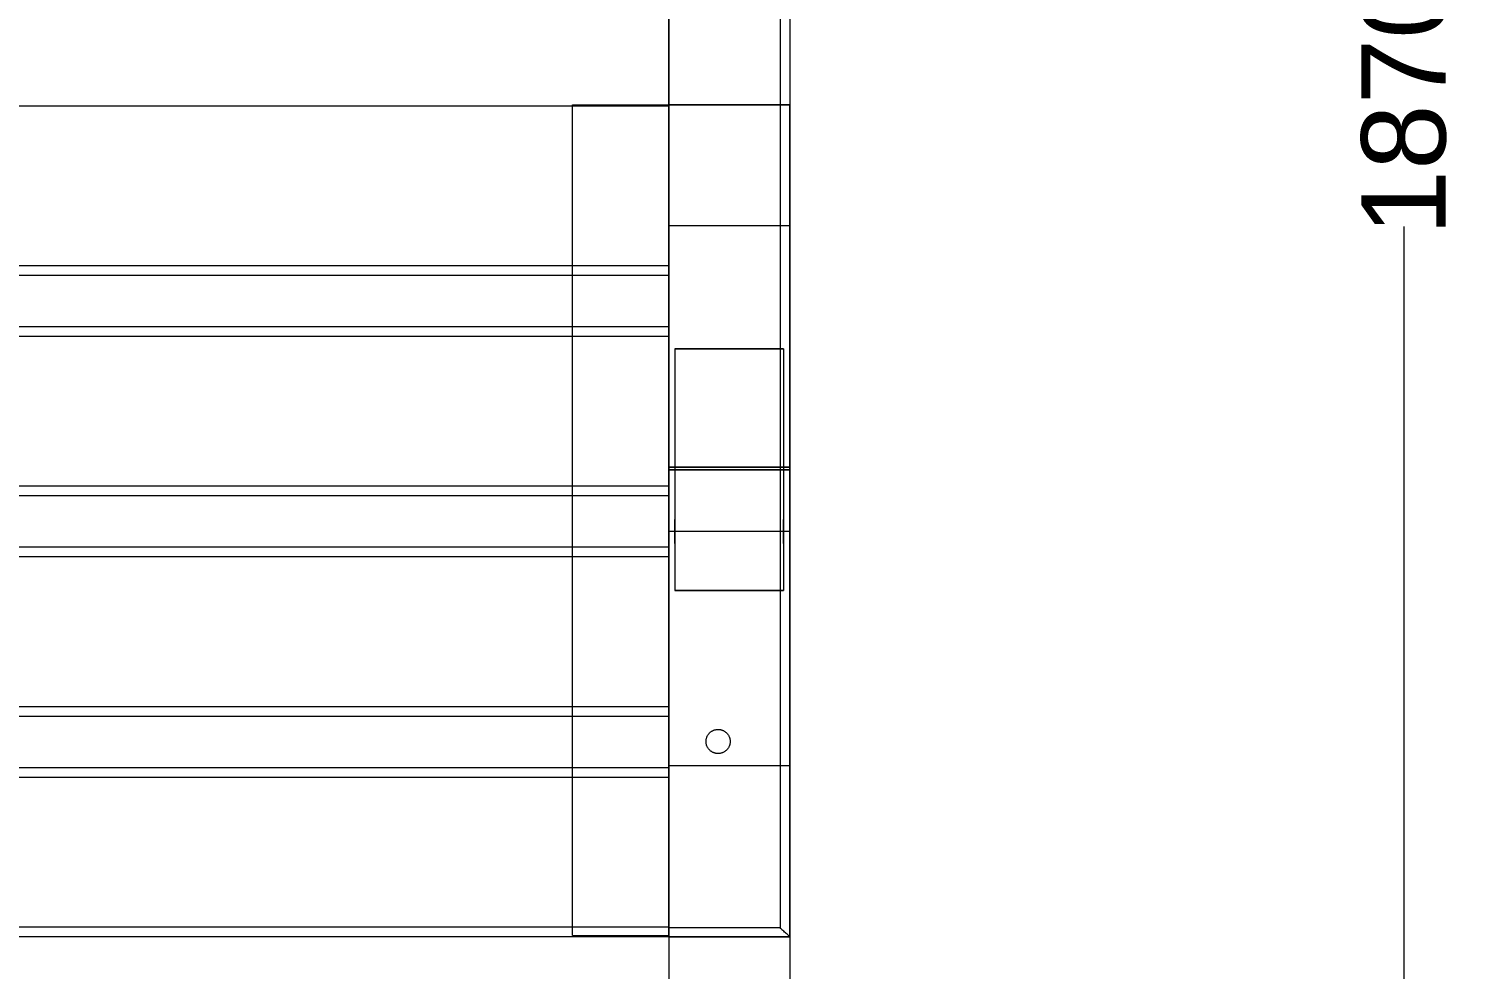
# Model space of a CAD drawing. Header units: millimetres. Extents: x 27531 to 32481, y 14140 to 19587.
# Drawn here: x 29193 to 29786, y 17562 to 17953 of the extents above; entities that cross this region are included whole.
import ezdxf

# ---------------------------------------------------------------- set-up
doc = ezdxf.new("R2010")
doc.units = ezdxf.units.MM
doc.header["$LTSCALE"] = 3
doc.layers.add('Warstwa 1', color=7, linetype='Continuous')
doc.styles.get("Standard").update_dxf_attribs({"font": 'arial.ttf'})
doc.dimstyles.new('MATEUSZ', dxfattribs={"dimtxt": 35, "dimasz": 16, "dimexe": 0.18, "dimexo": 0.0625, "dimgap": 0.09, "dimtad": 0, "dimdec": 0, "dimdsep": 46, "dimtxsty": 'Standard', "dimblk": 'DOT', "dimcen": 0.09, "dimse1": 1, "dimse2": 1, "dimadec": 0, "dimazin": 0, "dimtfac": 1, "dimtdec": 0, "dimtofl": 0, "dimtmove": 0, "dimatfit": 3, "dimfxl": 1, "dimtolj": 1, "dimtzin": 0, "dimlwd": 9, "dimlwe": 9, "dimarcsym": 0})

# ---------------------------------------------------------------- blocks, each defined once
blk = doc.blocks.new('eweq')
at = {"layer": 'Warstwa 1', "color": 7, "lineweight": 18}
for points in [[(35510.438, 16929.219), (35510.438, 16835.556)], [(35509.93, 16928.75), (35509.93, 16836.024)], [(35504.088, 16885.562), (35504.088, 16879.212)], [(35504.088, 16879.212), (35504.088, 16885.562)], [(35499.008, 16835.63), (35499.008, 16879.287)], [(35499.008, 16835.63), (35499.008, 16879.287)], [(35499.008, 16879.287), (35499.008, 16879.287)], [(35499.008, 16879.287), (35504.088, 16879.287)], [(35499.008, 16879.287), (35504.088, 16879.287)], [(35504.088, 16879.287), (35504.088, 16879.287)], [(35504.088, 16872.937), (35504.088, 16879.287)], [(35504.088, 16879.287), (35504.088, 16879.287)], [(35504.088, 16835.63), (35504.088, 16879.287)], [(35504.088, 16835.63), (35504.088, 16879.287)], [(35504.088, 16879.287), (35504.088, 16879.287)], [(35510.438, 16879.287), (35510.438, 16879.287)], [(35510.438, 16879.287), (35510.438, 16879.287)], [(35504.088, 16879.212), (35504.088, 16879.212)], [(35504.088, 16870.322), (35504.088, 16879.212)], [(35504.088, 16879.212), (35504.088, 16879.212)], [(35504.088, 16879.212), (35504.088, 16870.83)], [(35504.088, 16872.937), (35504.088, 16872.937)], [(35510.438, 16872.937), (35510.438, 16872.937)], [(35504.088, 16870.83), (35313.588, 16870.83)], [(35504.088, 16870.322), (35313.588, 16870.322)], [(35504.088, 16870.322), (35504.088, 16870.322)], [(35504.088, 16867.624), (35313.588, 16867.624)], [(35504.088, 16858.734), (35504.088, 16867.624)], [(35504.088, 16867.624), (35504.088, 16867.624)], [(35504.088, 16867.116), (35313.588, 16867.116)], [(35504.088, 16867.116), (35504.088, 16859.242)], [(35504.405, 16866.46), (35504.405, 16866.46)], [(35510.12, 16866.46), (35504.405, 16866.46)], [(35504.405, 16866.46), (35510.12, 16866.46)], [(35510.12, 16866.46), (35510.12, 16866.46)], [(35504.088, 16860.237), (35504.088, 16860.237)], [(35504.088, 16860.11), (35504.088, 16860.11)], [(35510.438, 16860.237), (35510.438, 16860.237)], [(35510.438, 16860.11), (35510.438, 16860.11)], [(35504.088, 16859.242), (35313.588, 16859.242)], [(35504.088, 16858.734), (35313.588, 16858.734)], [(35504.088, 16858.734), (35504.088, 16858.734)], [(35510.438, 16856.86), (35504.088, 16856.86)], [(35510.12, 16856.86), (35504.405, 16856.86)], [(35504.088, 16856.035), (35313.588, 16856.035)], [(35504.088, 16847.145), (35504.088, 16856.035)], [(35504.088, 16856.035), (35504.088, 16856.035)], [(35504.088, 16855.527), (35313.588, 16855.527)], [(35504.088, 16855.527), (35504.088, 16847.653)], [(35504.405, 16853.76), (35504.405, 16853.76)], [(35510.12, 16853.76), (35504.405, 16853.76)], [(35504.405, 16853.76), (35510.12, 16853.76)], [(35510.12, 16853.76), (35510.12, 16853.76)], [(35504.088, 16847.653), (35313.588, 16847.653)], [(35504.088, 16847.145), (35313.588, 16847.145)], [(35504.088, 16847.145), (35504.088, 16847.145)], [(35504.088, 16844.446), (35313.588, 16844.446)], [(35504.088, 16843.938), (35313.588, 16843.938)], [(35504.088, 16835.556), (35504.088, 16844.446)], [(35504.088, 16844.446), (35504.088, 16844.446)], [(35504.088, 16843.938), (35504.088, 16836.064)], [(35504.088, 16836.064), (35313.588, 16836.064)], [(35499.008, 16835.63), (35499.008, 16835.63)], [(35499.008, 16835.63), (35504.088, 16835.63)], [(35499.008, 16835.63), (35504.088, 16835.63)], [(35509.93, 16836.024), (35504.088, 16836.024)], [(35504.088, 16835.63), (35504.088, 16835.63)], [(35504.088, 16835.556), (35313.588, 16835.556)], [(35504.088, 16835.556), (35504.088, 16835.556)], [(35510.438, 16835.556), (35504.088, 16835.556)], [(35504.088, 16835.556), (35510.438, 16835.556)], [(35504.088, 16835.556), (35504.088, 16835.556)], [(35510.438, 16835.556), (35510.438, 16835.556)]]:
    blk.add_lwpolyline(points, dxfattribs=at)
for points in [[(35504.088, 16929.219), (35504.088, 16897.998), (35504.088, 16866.777), (35504.088, 16835.556)], [(35510.438, 16929.219), (35510.438, 16897.998), (35510.438, 16866.777), (35510.438, 16835.556)], [(35504.088, 16928.75), (35504.088, 16897.842), (35504.088, 16866.933), (35504.088, 16836.024)], [(35504.088, 16879.287), (35506.204, 16879.287), (35508.321, 16879.287), (35510.438, 16879.287)], [(35504.088, 16879.287), (35506.204, 16879.287), (35508.321, 16879.287), (35510.438, 16879.287)], [(35504.088, 16872.937), (35504.088, 16875.053), (35504.088, 16877.17), (35504.088, 16879.287)], [(35504.088, 16879.287), (35506.204, 16879.287), (35508.321, 16879.287), (35510.438, 16879.287)], [(35504.088, 16872.937), (35504.088, 16875.053), (35504.088, 16877.17), (35504.088, 16879.287)], [(35504.088, 16844.567), (35504.088, 16856.14), (35504.088, 16867.713), (35504.088, 16879.287)], [(35504.088, 16879.287), (35504.088, 16872.937), (35504.088, 16866.587), (35504.088, 16860.237)], [(35504.088, 16879.287), (35506.204, 16879.287), (35508.321, 16879.287), (35510.438, 16879.287)], [(35504.088, 16879.287), (35504.088, 16872.937), (35504.088, 16866.587), (35504.088, 16860.237)], [(35510.438, 16879.287), (35508.321, 16879.287), (35506.204, 16879.287), (35504.088, 16879.287)], [(35510.438, 16879.287), (35510.438, 16877.17), (35510.438, 16875.053), (35510.438, 16872.937)], [(35510.438, 16872.937), (35510.438, 16875.053), (35510.438, 16877.17), (35510.438, 16879.287)], [(35510.438, 16879.287), (35510.438, 16877.17), (35510.438, 16875.053), (35510.438, 16872.937)], [(35510.438, 16844.567), (35510.438, 16856.14), (35510.438, 16867.713), (35510.438, 16879.287)], [(35510.438, 16879.287), (35510.438, 16872.937), (35510.438, 16866.587), (35510.438, 16860.237)], [(35510.438, 16879.287), (35510.438, 16872.937), (35510.438, 16866.587), (35510.438, 16860.237)], [(35504.088, 16879.212), (35440.588, 16879.212), (35377.088, 16879.212), (35313.588, 16879.212)], [(35504.088, 16879.212), (35440.588, 16879.212), (35377.088, 16879.212), (35313.588, 16879.212)], [(35504.088, 16879.212), (35440.588, 16879.212), (35377.088, 16879.212), (35313.588, 16879.212)], [(35504.088, 16879.212), (35440.588, 16879.212), (35377.088, 16879.212), (35313.588, 16879.212)], [(35510.438, 16872.937), (35508.321, 16872.937), (35506.204, 16872.937), (35504.088, 16872.937)], [(35510.438, 16872.937), (35508.321, 16872.937), (35506.204, 16872.937), (35504.088, 16872.937)], [(35510.438, 16872.937), (35508.321, 16872.937), (35506.204, 16872.937), (35504.088, 16872.937)], [(35504.088, 16835.556), (35504.088, 16848.016), (35504.088, 16860.476), (35504.088, 16872.937)], [(35510.438, 16835.556), (35510.438, 16848.016), (35510.438, 16860.476), (35510.438, 16872.937)], [(35504.088, 16870.322), (35440.588, 16870.322), (35377.088, 16870.322), (35313.588, 16870.322)], [(35504.088, 16867.624), (35440.588, 16867.624), (35377.088, 16867.624), (35313.588, 16867.624)], [(35504.405, 16866.46), (35504.405, 16862.226), (35504.405, 16857.993), (35504.405, 16853.76)], [(35504.405, 16866.46), (35504.405, 16862.226), (35504.405, 16857.993), (35504.405, 16853.76)], [(35510.12, 16866.46), (35510.12, 16862.226), (35510.12, 16857.993), (35510.12, 16853.76)], [(35510.12, 16866.46), (35510.12, 16862.226), (35510.12, 16857.993), (35510.12, 16853.76)], [(35504.088, 16860.237), (35506.204, 16860.237), (35508.321, 16860.237), (35510.438, 16860.237)], [(35510.438, 16860.237), (35508.321, 16860.237), (35506.204, 16860.237), (35504.088, 16860.237)], [(35510.438, 16860.11), (35508.321, 16860.11), (35506.204, 16860.11), (35504.088, 16860.11)], [(35504.088, 16860.11), (35504.088, 16827.979), (35504.088, 16795.848), (35504.088, 16763.717)], [(35504.088, 16860.11), (35506.204, 16860.11), (35508.321, 16860.11), (35510.438, 16860.11)], [(35504.088, 16860.11), (35504.088, 16827.979), (35504.088, 16795.848), (35504.088, 16763.717)], [(35510.438, 16860.11), (35510.438, 16827.979), (35510.438, 16795.848), (35510.438, 16763.717)], [(35510.438, 16860.11), (35510.438, 16827.979), (35510.438, 16795.848), (35510.438, 16763.717)], [(35504.088, 16858.734), (35440.588, 16858.734), (35377.088, 16858.734), (35313.588, 16858.734)], [(35504.088, 16856.035), (35440.588, 16856.035), (35377.088, 16856.035), (35313.588, 16856.035)], [(35504.088, 16847.145), (35440.588, 16847.145), (35377.088, 16847.145), (35313.588, 16847.145)], [(35504.088, 16844.446), (35440.588, 16844.446), (35377.088, 16844.446), (35313.588, 16844.446)], [(35504.088, 16835.556), (35504.088, 16838.56), (35504.088, 16841.563), (35504.088, 16844.567)], [(35504.088, 16844.567), (35506.204, 16844.567), (35508.321, 16844.567), (35510.438, 16844.567)], [(35510.438, 16844.567), (35510.438, 16841.563), (35510.438, 16838.56), (35510.438, 16835.556)], [(35504.088, 16835.556), (35440.588, 16835.556), (35377.088, 16835.556), (35313.588, 16835.556)], [(35510.438, 16835.556), (35508.321, 16835.556), (35506.204, 16835.556), (35504.088, 16835.556)]]:
    blk.add_open_spline(points, degree=3, dxfattribs=at)
for points, knots in [([(35504.088, 16870.322), (35504.088, 16870.322), (35504.088, 16870.334), (35504.088, 16870.353), (35504.088, 16870.372), (35504.088, 16870.402), (35504.088, 16870.438), (35504.088, 16870.474), (35504.088, 16870.518), (35504.088, 16870.567), (35504.088, 16870.616), (35504.088, 16870.666), (35504.088, 16870.722), (35504.088, 16870.759), (35504.088, 16870.793), (35504.088, 16870.83)], [0, 0, 0, 0, 1, 1, 1, 2, 2, 2, 3, 3, 3, 4, 4, 4, 5, 5, 5, 5]), ([(35504.088, 16867.116), (35504.088, 16867.171), (35504.088, 16867.236), (35504.088, 16867.288), (35504.088, 16867.341), (35504.088, 16867.395), (35504.088, 16867.438), (35504.088, 16867.482), (35504.088, 16867.52), (35504.088, 16867.55), (35504.088, 16867.58), (35504.088, 16867.6), (35504.088, 16867.612), (35504.088, 16867.62), (35504.088, 16867.624), (35504.088, 16867.624)], [0, 0, 0, 0, 1, 1, 1, 2, 2, 2, 3, 3, 3, 4, 4, 4, 5, 5, 5, 5]), ([(35504.088, 16858.734), (35504.088, 16858.734), (35504.088, 16858.745), (35504.088, 16858.764), (35504.088, 16858.783), (35504.088, 16858.814), (35504.088, 16858.849), (35504.088, 16858.885), (35504.088, 16858.929), (35504.088, 16858.978), (35504.088, 16859.027), (35504.088, 16859.077), (35504.088, 16859.134), (35504.088, 16859.17), (35504.088, 16859.204), (35504.088, 16859.242)], [0, 0, 0, 0, 1, 1, 1, 2, 2, 2, 3, 3, 3, 4, 4, 4, 5, 5, 5, 5]), ([(35504.088, 16856.86), (35504.088, 16856.841), (35504.088, 16856.841), (35504.088, 16856.822), (35504.088, 16856.803), (35504.088, 16856.784), (35504.088, 16856.766), (35504.088, 16856.742), (35504.088, 16856.734), (35504.088, 16856.71), (35504.088, 16856.688), (35504.088, 16856.677), (35504.088, 16856.655), (35504.088, 16856.635), (35504.088, 16856.622), (35504.088, 16856.603), (35504.088, 16856.584), (35504.088, 16856.57), (35504.088, 16856.552), (35504.088, 16856.534), (35504.088, 16856.52), (35504.088, 16856.504), (35504.088, 16856.487), (35504.088, 16856.474), (35504.088, 16856.458), (35504.088, 16856.443), (35504.088, 16856.43), (35504.088, 16856.416), (35504.088, 16856.402), (35504.088, 16856.39), (35504.088, 16856.378), (35504.088, 16856.365), (35504.088, 16856.354), (35504.088, 16856.343), (35504.088, 16856.332), (35504.088, 16856.322), (35504.088, 16856.312), (35504.088, 16856.303), (35504.088, 16856.294), (35504.088, 16856.286), (35504.088, 16856.278), (35504.088, 16856.271), (35504.088, 16856.264), (35504.088, 16856.258), (35504.088, 16856.252), (35504.088, 16856.247), (35504.088, 16856.242), (35504.088, 16856.238), (35504.088, 16856.235), (35504.088, 16856.232), (35504.088, 16856.229), (35504.088, 16856.228), (35504.088, 16856.226), (35504.088, 16856.225), (35504.088, 16856.225), (35504.088, 16856.225), (35504.088, 16856.226), (35504.088, 16856.228), (35504.088, 16856.23), (35504.088, 16856.232), (35504.088, 16856.235), (35504.088, 16856.239), (35504.088, 16856.243), (35504.088, 16856.248), (35504.088, 16856.253), (35504.088, 16856.259), (35504.088, 16856.266), (35504.088, 16856.272), (35504.088, 16856.28), (35504.088, 16856.288), (35504.088, 16856.296), (35504.088, 16856.305), (35504.088, 16856.315), (35504.088, 16856.324), (35504.088, 16856.335), (35504.088, 16856.346), (35504.088, 16856.357), (35504.088, 16856.369), (35504.088, 16856.381), (35504.088, 16856.393), (35504.088, 16856.407), (35504.088, 16856.42), (35504.088, 16856.433), (35504.088, 16856.448), (35504.088, 16856.462), (35504.088, 16856.476), (35504.088, 16856.493), (35504.088, 16856.508), (35504.088, 16856.522), (35504.088, 16856.541), (35504.088, 16856.556), (35504.088, 16856.571), (35504.088, 16856.591), (35504.088, 16856.607), (35504.088, 16856.622), (35504.088, 16856.643), (35504.088, 16856.659), (35504.088, 16856.674), (35504.088, 16856.697), (35504.088, 16856.713), (35504.088, 16856.728), (35504.088, 16856.753), (35504.088, 16856.768), (35504.088, 16856.781), (35504.088, 16856.811), (35504.088, 16856.824), (35504.088, 16856.833), (35504.088, 16856.871), (35504.088, 16856.88), (35504.088, 16856.893), (35504.088, 16856.905), (35504.088, 16856.918), (35504.088, 16856.945), (35504.088, 16856.947), (35504.088, 16856.974), (35504.088, 16856.997), (35504.088, 16857.007), (35504.088, 16857.03), (35504.088, 16857.051), (35504.088, 16857.063), (35504.088, 16857.084), (35504.088, 16857.103), (35504.088, 16857.117), (35504.088, 16857.136), (35504.088, 16857.154), (35504.088, 16857.168), (35504.088, 16857.186), (35504.088, 16857.203), (35504.088, 16857.217), (35504.088, 16857.233), (35504.088, 16857.249), (35504.088, 16857.262), (35504.088, 16857.277), (35504.088, 16857.292), (35504.088, 16857.304), (35504.088, 16857.318), (35504.088, 16857.332), (35504.088, 16857.343), (35504.088, 16857.355), (35504.088, 16857.367), (35504.088, 16857.378), (35504.088, 16857.389), (35504.088, 16857.399), (35504.088, 16857.408), (35504.088, 16857.418), (35504.088, 16857.427), (35504.088, 16857.435), (35504.088, 16857.442), (35504.088, 16857.45), (35504.088, 16857.457), (35504.088, 16857.463), (35504.088, 16857.469), (35504.088, 16857.474), (35504.088, 16857.478), (35504.088, 16857.482), (35504.088, 16857.486), (35504.088, 16857.489), (35504.088, 16857.491), (35504.088, 16857.493), (35504.088, 16857.494), (35504.088, 16857.495), (35504.088, 16857.495), (35504.088, 16857.495), (35504.088, 16857.494), (35504.088, 16857.493), (35504.088, 16857.491), (35504.088, 16857.488), (35504.088, 16857.485), (35504.088, 16857.481), (35504.088, 16857.477), (35504.088, 16857.472), (35504.088, 16857.467), (35504.088, 16857.461), (35504.088, 16857.455), (35504.088, 16857.448), (35504.088, 16857.44), (35504.088, 16857.432), (35504.088, 16857.424), (35504.088, 16857.415), (35504.088, 16857.405), (35504.088, 16857.395), (35504.088, 16857.385), (35504.088, 16857.374), (35504.088, 16857.363), (35504.088, 16857.352), (35504.088, 16857.339), (35504.088, 16857.326), (35504.088, 16857.314), (35504.088, 16857.3), (35504.088, 16857.286), (35504.088, 16857.273), (35504.088, 16857.257), (35504.088, 16857.243), (35504.088, 16857.229), (35504.088, 16857.211), (35504.088, 16857.196), (35504.088, 16857.181), (35504.088, 16857.163), (35504.088, 16857.147), (35504.088, 16857.132), (35504.088, 16857.112), (35504.088, 16857.096), (35504.088, 16857.08), (35504.088, 16857.059), (35504.088, 16857.043), (35504.088, 16857.028), (35504.088, 16857.004), (35504.088, 16856.988), (35504.088, 16856.974), (35504.088, 16856.948), (35504.088, 16856.933), (35504.088, 16856.921), (35504.088, 16856.889), (35504.088, 16856.877), (35504.088, 16856.873), (35504.088, 16856.865), (35504.088, 16856.86)], [0, 0, 0, 0, 1, 1, 1, 2, 2, 2, 3, 3, 3, 4, 4, 4, 5, 5, 5, 6, 6, 6, 7, 7, 7, 8, 8, 8, 9, 9, 9, 10, 10, 10, 11, 11, 11, 12, 12, 12, 13, 13, 13, 14, 14, 14, 15, 15, 15, 16, 16, 16, 17, 17, 17, 18, 18, 18, 19, 19, 19, 20, 20, 20, 21, 21, 21, 22, 22, 22, 23, 23, 23, 24, 24, 24, 25, 25, 25, 26, 26, 26, 27, 27, 27, 28, 28, 28, 29, 29, 29, 30, 30, 30, 31, 31, 31, 32, 32, 32, 33, 33, 33, 34, 34, 34, 35, 35, 35, 36, 36, 36, 37, 37, 37, 38, 38, 38, 39, 39, 39, 40, 40, 40, 41, 41, 41, 42, 42, 42, 43, 43, 43, 44, 44, 44, 45, 45, 45, 46, 46, 46, 47, 47, 47, 48, 48, 48, 49, 49, 49, 50, 50, 50, 51, 51, 51, 52, 52, 52, 53, 53, 53, 54, 54, 54, 55, 55, 55, 56, 56, 56, 57, 57, 57, 58, 58, 58, 59, 59, 59, 60, 60, 60, 61, 61, 61, 62, 62, 62, 63, 63, 63, 64, 64, 64, 65, 65, 65, 66, 66, 66, 67, 67, 67, 68, 68, 68, 69, 69, 69, 70, 70, 70, 71, 71, 71, 72, 72, 72, 72]), ([(35504.405, 16856.86), (35504.405, 16856.816), (35504.405, 16856.774), (35504.405, 16856.731), (35504.405, 16856.686), (35504.405, 16856.651), (35504.405, 16856.608), (35504.405, 16856.565), (35504.405, 16856.535), (35504.405, 16856.496), (35504.405, 16856.459), (35504.405, 16856.431), (35504.405, 16856.4), (35504.405, 16856.369), (35504.405, 16856.346), (35504.405, 16856.322), (35504.405, 16856.299), (35504.405, 16856.281), (35504.405, 16856.266), (35504.405, 16856.251), (35504.405, 16856.24), (35504.405, 16856.233), (35504.405, 16856.227), (35504.405, 16856.224), (35504.405, 16856.226), (35504.405, 16856.227), (35504.405, 16856.233), (35504.405, 16856.243), (35504.405, 16856.253), (35504.405, 16856.269), (35504.405, 16856.287), (35504.405, 16856.304), (35504.405, 16856.328), (35504.405, 16856.353), (35504.405, 16856.377), (35504.405, 16856.409), (35504.405, 16856.439), (35504.405, 16856.469), (35504.405, 16856.508), (35504.405, 16856.542), (35504.405, 16856.576), (35504.405, 16856.621), (35504.405, 16856.657), (35504.405, 16856.694), (35504.405, 16856.741), (35504.405, 16856.78), (35504.405, 16856.82), (35504.405, 16856.865), (35504.405, 16856.905), (35504.405, 16856.95), (35504.405, 16856.989), (35504.405, 16857.033), (35504.405, 16857.078), (35504.405, 16857.111), (35504.405, 16857.152), (35504.405, 16857.194), (35504.405, 16857.223), (35504.405, 16857.26), (35504.405, 16857.295), (35504.405, 16857.321), (35504.405, 16857.35), (35504.405, 16857.378), (35504.405, 16857.4), (35504.405, 16857.42), (35504.405, 16857.441), (35504.405, 16857.456), (35504.405, 16857.468), (35504.405, 16857.481), (35504.405, 16857.488), (35504.405, 16857.492), (35504.405, 16857.496), (35504.405, 16857.496), (35504.405, 16857.492), (35504.405, 16857.487), (35504.405, 16857.478), (35504.405, 16857.465), (35504.405, 16857.452), (35504.405, 16857.434), (35504.405, 16857.414), (35504.405, 16857.394), (35504.405, 16857.367), (35504.405, 16857.34), (35504.405, 16857.314), (35504.405, 16857.279), (35504.405, 16857.247), (35504.405, 16857.217), (35504.405, 16857.175), (35504.405, 16857.14), (35504.405, 16857.105), (35504.405, 16857.059), (35504.405, 16857.022), (35504.405, 16856.984), (35504.405, 16856.937), (35504.405, 16856.898), (35504.405, 16856.885), (35504.405, 16856.873), (35504.405, 16856.86)], [0, 0, 0, 0, 1, 1, 1, 2, 2, 2, 3, 3, 3, 4, 4, 4, 5, 5, 5, 6, 6, 6, 7, 7, 7, 8, 8, 8, 9, 9, 9, 10, 10, 10, 11, 11, 11, 12, 12, 12, 13, 13, 13, 14, 14, 14, 15, 15, 15, 16, 16, 16, 17, 17, 17, 18, 18, 18, 19, 19, 19, 20, 20, 20, 21, 21, 21, 22, 22, 22, 23, 23, 23, 24, 24, 24, 25, 25, 25, 26, 26, 26, 27, 27, 27, 28, 28, 28, 29, 29, 29, 30, 30, 30, 31, 31, 31, 32, 32, 32, 32]), ([(35510.12, 16856.86), (35510.12, 16856.816), (35510.12, 16856.774), (35510.12, 16856.731), (35510.12, 16856.686), (35510.12, 16856.651), (35510.12, 16856.608), (35510.12, 16856.565), (35510.12, 16856.535), (35510.12, 16856.496), (35510.12, 16856.459), (35510.12, 16856.431), (35510.12, 16856.4), (35510.12, 16856.369), (35510.12, 16856.346), (35510.12, 16856.322), (35510.12, 16856.299), (35510.12, 16856.281), (35510.12, 16856.266), (35510.12, 16856.251), (35510.12, 16856.24), (35510.12, 16856.233), (35510.12, 16856.227), (35510.12, 16856.224), (35510.12, 16856.226), (35510.12, 16856.227), (35510.12, 16856.233), (35510.12, 16856.243), (35510.12, 16856.253), (35510.12, 16856.269), (35510.12, 16856.287), (35510.12, 16856.304), (35510.12, 16856.328), (35510.12, 16856.353), (35510.12, 16856.377), (35510.12, 16856.409), (35510.12, 16856.439), (35510.12, 16856.469), (35510.12, 16856.508), (35510.12, 16856.542), (35510.12, 16856.576), (35510.12, 16856.621), (35510.12, 16856.657), (35510.12, 16856.694), (35510.12, 16856.741), (35510.12, 16856.78), (35510.12, 16856.82), (35510.12, 16856.865), (35510.12, 16856.905), (35510.12, 16856.95), (35510.12, 16856.989), (35510.12, 16857.033), (35510.12, 16857.078), (35510.12, 16857.111), (35510.12, 16857.152), (35510.12, 16857.194), (35510.12, 16857.223), (35510.12, 16857.26), (35510.12, 16857.295), (35510.12, 16857.321), (35510.12, 16857.35), (35510.12, 16857.378), (35510.12, 16857.4), (35510.12, 16857.42), (35510.12, 16857.441), (35510.12, 16857.456), (35510.12, 16857.468), (35510.12, 16857.481), (35510.12, 16857.488), (35510.12, 16857.492), (35510.12, 16857.496), (35510.12, 16857.496), (35510.12, 16857.492), (35510.12, 16857.487), (35510.12, 16857.478), (35510.12, 16857.465), (35510.12, 16857.452), (35510.12, 16857.434), (35510.12, 16857.414), (35510.12, 16857.394), (35510.12, 16857.367), (35510.12, 16857.34), (35510.12, 16857.314), (35510.12, 16857.279), (35510.12, 16857.247), (35510.12, 16857.217), (35510.12, 16857.175), (35510.12, 16857.14), (35510.12, 16857.105), (35510.12, 16857.059), (35510.12, 16857.022), (35510.12, 16856.984), (35510.12, 16856.937), (35510.12, 16856.898), (35510.12, 16856.885), (35510.12, 16856.873), (35510.12, 16856.86)], [0, 0, 0, 0, 1, 1, 1, 2, 2, 2, 3, 3, 3, 4, 4, 4, 5, 5, 5, 6, 6, 6, 7, 7, 7, 8, 8, 8, 9, 9, 9, 10, 10, 10, 11, 11, 11, 12, 12, 12, 13, 13, 13, 14, 14, 14, 15, 15, 15, 16, 16, 16, 17, 17, 17, 18, 18, 18, 19, 19, 19, 20, 20, 20, 21, 21, 21, 22, 22, 22, 23, 23, 23, 24, 24, 24, 25, 25, 25, 26, 26, 26, 27, 27, 27, 28, 28, 28, 29, 29, 29, 30, 30, 30, 31, 31, 31, 32, 32, 32, 32]), ([(35510.438, 16856.86), (35510.438, 16856.841), (35510.438, 16856.841), (35510.438, 16856.822), (35510.438, 16856.803), (35510.438, 16856.784), (35510.438, 16856.766), (35510.438, 16856.742), (35510.438, 16856.734), (35510.438, 16856.71), (35510.438, 16856.688), (35510.438, 16856.677), (35510.438, 16856.655), (35510.438, 16856.635), (35510.438, 16856.622), (35510.438, 16856.603), (35510.438, 16856.584), (35510.438, 16856.57), (35510.438, 16856.552), (35510.438, 16856.534), (35510.438, 16856.52), (35510.438, 16856.504), (35510.438, 16856.487), (35510.438, 16856.474), (35510.438, 16856.458), (35510.438, 16856.443), (35510.438, 16856.43), (35510.438, 16856.416), (35510.438, 16856.402), (35510.438, 16856.39), (35510.438, 16856.378), (35510.438, 16856.365), (35510.438, 16856.354), (35510.438, 16856.343), (35510.438, 16856.332), (35510.438, 16856.322), (35510.438, 16856.312), (35510.438, 16856.303), (35510.438, 16856.294), (35510.438, 16856.286), (35510.438, 16856.278), (35510.438, 16856.271), (35510.438, 16856.264), (35510.438, 16856.258), (35510.438, 16856.252), (35510.438, 16856.247), (35510.438, 16856.242), (35510.438, 16856.238), (35510.438, 16856.235), (35510.438, 16856.232), (35510.438, 16856.229), (35510.438, 16856.228), (35510.438, 16856.226), (35510.438, 16856.225), (35510.438, 16856.225), (35510.438, 16856.225), (35510.438, 16856.226), (35510.438, 16856.228), (35510.438, 16856.23), (35510.438, 16856.232), (35510.438, 16856.235), (35510.438, 16856.239), (35510.438, 16856.243), (35510.438, 16856.248), (35510.438, 16856.253), (35510.438, 16856.259), (35510.438, 16856.266), (35510.438, 16856.272), (35510.438, 16856.28), (35510.438, 16856.288), (35510.438, 16856.296), (35510.438, 16856.305), (35510.438, 16856.315), (35510.438, 16856.324), (35510.438, 16856.335), (35510.438, 16856.346), (35510.438, 16856.357), (35510.438, 16856.369), (35510.438, 16856.381), (35510.438, 16856.393), (35510.438, 16856.407), (35510.438, 16856.42), (35510.438, 16856.433), (35510.438, 16856.448), (35510.438, 16856.462), (35510.438, 16856.476), (35510.438, 16856.493), (35510.438, 16856.508), (35510.438, 16856.522), (35510.438, 16856.541), (35510.438, 16856.556), (35510.438, 16856.571), (35510.438, 16856.591), (35510.438, 16856.607), (35510.438, 16856.622), (35510.438, 16856.643), (35510.438, 16856.659), (35510.438, 16856.674), (35510.438, 16856.697), (35510.438, 16856.713), (35510.438, 16856.728), (35510.438, 16856.753), (35510.438, 16856.768), (35510.438, 16856.781), (35510.438, 16856.811), (35510.438, 16856.824), (35510.438, 16856.833), (35510.438, 16856.871), (35510.438, 16856.88), (35510.438, 16856.893), (35510.438, 16856.905), (35510.438, 16856.918), (35510.438, 16856.945), (35510.438, 16856.947), (35510.438, 16856.974), (35510.438, 16856.997), (35510.438, 16857.007), (35510.438, 16857.03), (35510.438, 16857.051), (35510.438, 16857.063), (35510.438, 16857.084), (35510.438, 16857.103), (35510.438, 16857.117), (35510.438, 16857.136), (35510.438, 16857.154), (35510.438, 16857.168), (35510.438, 16857.186), (35510.438, 16857.203), (35510.438, 16857.217), (35510.438, 16857.233), (35510.438, 16857.249), (35510.438, 16857.262), (35510.438, 16857.277), (35510.438, 16857.292), (35510.438, 16857.304), (35510.438, 16857.318), (35510.438, 16857.332), (35510.438, 16857.343), (35510.438, 16857.355), (35510.438, 16857.367), (35510.438, 16857.378), (35510.438, 16857.389), (35510.438, 16857.399), (35510.438, 16857.408), (35510.438, 16857.418), (35510.438, 16857.427), (35510.438, 16857.435), (35510.438, 16857.442), (35510.438, 16857.45), (35510.438, 16857.457), (35510.438, 16857.463), (35510.438, 16857.469), (35510.438, 16857.474), (35510.438, 16857.478), (35510.438, 16857.482), (35510.438, 16857.486), (35510.438, 16857.489), (35510.438, 16857.491), (35510.438, 16857.493), (35510.438, 16857.494), (35510.438, 16857.495), (35510.438, 16857.495), (35510.438, 16857.495), (35510.438, 16857.494), (35510.438, 16857.493), (35510.438, 16857.491), (35510.438, 16857.488), (35510.438, 16857.485), (35510.438, 16857.481), (35510.438, 16857.477), (35510.438, 16857.472), (35510.438, 16857.467), (35510.438, 16857.461), (35510.438, 16857.455), (35510.438, 16857.448), (35510.438, 16857.44), (35510.438, 16857.432), (35510.438, 16857.424), (35510.438, 16857.415), (35510.438, 16857.405), (35510.438, 16857.395), (35510.438, 16857.385), (35510.438, 16857.374), (35510.438, 16857.363), (35510.438, 16857.352), (35510.438, 16857.339), (35510.438, 16857.326), (35510.438, 16857.314), (35510.438, 16857.3), (35510.438, 16857.286), (35510.438, 16857.273), (35510.438, 16857.257), (35510.438, 16857.243), (35510.438, 16857.229), (35510.438, 16857.211), (35510.438, 16857.196), (35510.438, 16857.181), (35510.438, 16857.163), (35510.438, 16857.147), (35510.438, 16857.132), (35510.438, 16857.112), (35510.438, 16857.096), (35510.438, 16857.08), (35510.438, 16857.059), (35510.438, 16857.043), (35510.438, 16857.028), (35510.438, 16857.004), (35510.438, 16856.988), (35510.438, 16856.974), (35510.438, 16856.948), (35510.438, 16856.933), (35510.438, 16856.921), (35510.438, 16856.889), (35510.438, 16856.877), (35510.438, 16856.873), (35510.438, 16856.865), (35510.438, 16856.86)], [0, 0, 0, 0, 1, 1, 1, 2, 2, 2, 3, 3, 3, 4, 4, 4, 5, 5, 5, 6, 6, 6, 7, 7, 7, 8, 8, 8, 9, 9, 9, 10, 10, 10, 11, 11, 11, 12, 12, 12, 13, 13, 13, 14, 14, 14, 15, 15, 15, 16, 16, 16, 17, 17, 17, 18, 18, 18, 19, 19, 19, 20, 20, 20, 21, 21, 21, 22, 22, 22, 23, 23, 23, 24, 24, 24, 25, 25, 25, 26, 26, 26, 27, 27, 27, 28, 28, 28, 29, 29, 29, 30, 30, 30, 31, 31, 31, 32, 32, 32, 33, 33, 33, 34, 34, 34, 35, 35, 35, 36, 36, 36, 37, 37, 37, 38, 38, 38, 39, 39, 39, 40, 40, 40, 41, 41, 41, 42, 42, 42, 43, 43, 43, 44, 44, 44, 45, 45, 45, 46, 46, 46, 47, 47, 47, 48, 48, 48, 49, 49, 49, 50, 50, 50, 51, 51, 51, 52, 52, 52, 53, 53, 53, 54, 54, 54, 55, 55, 55, 56, 56, 56, 57, 57, 57, 58, 58, 58, 59, 59, 59, 60, 60, 60, 61, 61, 61, 62, 62, 62, 63, 63, 63, 64, 64, 64, 65, 65, 65, 66, 66, 66, 67, 67, 67, 68, 68, 68, 69, 69, 69, 70, 70, 70, 71, 71, 71, 72, 72, 72, 72]), ([(35504.088, 16855.527), (35504.088, 16855.582), (35504.088, 16855.648), (35504.088, 16855.7), (35504.088, 16855.752), (35504.088, 16855.806), (35504.088, 16855.85), (35504.088, 16855.894), (35504.088, 16855.931), (35504.088, 16855.961), (35504.088, 16855.991), (35504.088, 16856.011), (35504.088, 16856.023), (35504.088, 16856.031), (35504.088, 16856.035), (35504.088, 16856.035)], [0, 0, 0, 0, 1, 1, 1, 2, 2, 2, 3, 3, 3, 4, 4, 4, 5, 5, 5, 5]), ([(35504.088, 16847.145), (35504.088, 16847.145), (35504.088, 16847.156), (35504.088, 16847.175), (35504.088, 16847.194), (35504.088, 16847.225), (35504.088, 16847.261), (35504.088, 16847.297), (35504.088, 16847.34), (35504.088, 16847.389), (35504.088, 16847.438), (35504.088, 16847.488), (35504.088, 16847.545), (35504.088, 16847.582), (35504.088, 16847.615), (35504.088, 16847.653)], [0, 0, 0, 0, 1, 1, 1, 2, 2, 2, 3, 3, 3, 4, 4, 4, 5, 5, 5, 5]), ([(35506.037, 16845.823), (35506.037, 16845.804), (35506.037, 16845.804), (35506.038, 16845.785), (35506.039, 16845.766), (35506.041, 16845.747), (35506.044, 16845.729), (35506.047, 16845.704), (35506.049, 16845.697), (35506.055, 16845.673), (35506.06, 16845.651), (35506.063, 16845.639), (35506.071, 16845.618), (35506.077, 16845.598), (35506.083, 16845.585), (35506.091, 16845.565), (35506.1, 16845.546), (35506.106, 16845.533), (35506.117, 16845.515), (35506.126, 16845.497), (35506.135, 16845.483), (35506.146, 16845.467), (35506.157, 16845.45), (35506.167, 16845.437), (35506.18, 16845.421), (35506.193, 16845.406), (35506.204, 16845.393), (35506.218, 16845.379), (35506.231, 16845.365), (35506.244, 16845.353), (35506.259, 16845.34), (35506.274, 16845.328), (35506.287, 16845.317), (35506.303, 16845.306), (35506.319, 16845.295), (35506.334, 16845.285), (35506.351, 16845.275), (35506.367, 16845.265), (35506.383, 16845.257), (35506.4, 16845.249), (35506.418, 16845.241), (35506.434, 16845.234), (35506.452, 16845.227), (35506.47, 16845.221), (35506.487, 16845.215), (35506.506, 16845.21), (35506.524, 16845.205), (35506.542, 16845.201), (35506.561, 16845.198), (35506.579, 16845.195), (35506.597, 16845.192), (35506.616, 16845.191), (35506.635, 16845.189), (35506.653, 16845.188), (35506.672, 16845.188), (35506.691, 16845.188), (35506.71, 16845.189), (35506.729, 16845.191), (35506.748, 16845.192), (35506.767, 16845.195), (35506.785, 16845.198), (35506.804, 16845.202), (35506.823, 16845.206), (35506.841, 16845.211), (35506.859, 16845.216), (35506.877, 16845.222), (35506.895, 16845.229), (35506.912, 16845.235), (35506.93, 16845.243), (35506.947, 16845.251), (35506.964, 16845.259), (35506.981, 16845.268), (35506.997, 16845.278), (35507.013, 16845.287), (35507.029, 16845.298), (35507.044, 16845.309), (35507.059, 16845.32), (35507.075, 16845.332), (35507.088, 16845.344), (35507.102, 16845.356), (35507.117, 16845.37), (35507.129, 16845.383), (35507.142, 16845.396), (35507.155, 16845.411), (35507.167, 16845.425), (35507.178, 16845.439), (35507.19, 16845.456), (35507.2, 16845.471), (35507.21, 16845.485), (35507.221, 16845.504), (35507.229, 16845.519), (35507.237, 16845.534), (35507.247, 16845.554), (35507.254, 16845.57), (35507.26, 16845.585), (35507.269, 16845.606), (35507.274, 16845.622), (35507.279, 16845.637), (35507.286, 16845.66), (35507.289, 16845.676), (35507.293, 16845.691), (35507.298, 16845.716), (35507.3, 16845.731), (35507.302, 16845.744), (35507.305, 16845.774), (35507.306, 16845.787), (35507.306, 16845.796), (35507.307, 16845.834), (35507.306, 16845.843), (35507.306, 16845.856), (35507.305, 16845.868), (35507.304, 16845.881), (35507.301, 16845.908), (35507.301, 16845.91), (35507.296, 16845.937), (35507.292, 16845.96), (35507.29, 16845.97), (35507.284, 16845.992), (35507.278, 16846.014), (35507.274, 16846.026), (35507.266, 16846.047), (35507.259, 16846.066), (35507.253, 16846.08), (35507.244, 16846.099), (35507.235, 16846.117), (35507.227, 16846.131), (35507.217, 16846.149), (35507.206, 16846.166), (35507.198, 16846.179), (35507.186, 16846.196), (35507.174, 16846.212), (35507.164, 16846.225), (35507.151, 16846.24), (35507.138, 16846.255), (35507.126, 16846.267), (35507.112, 16846.281), (35507.097, 16846.295), (35507.084, 16846.306), (35507.069, 16846.318), (35507.054, 16846.33), (35507.04, 16846.341), (35507.024, 16846.352), (35507.008, 16846.362), (35506.992, 16846.371), (35506.975, 16846.381), (35506.959, 16846.39), (35506.943, 16846.398), (35506.925, 16846.405), (35506.907, 16846.413), (35506.891, 16846.419), (35506.872, 16846.425), (35506.854, 16846.431), (35506.837, 16846.436), (35506.818, 16846.441), (35506.8, 16846.445), (35506.782, 16846.449), (35506.763, 16846.451), (35506.745, 16846.454), (35506.726, 16846.456), (35506.708, 16846.457), (35506.689, 16846.458), (35506.67, 16846.458), (35506.652, 16846.458), (35506.633, 16846.457), (35506.614, 16846.456), (35506.595, 16846.453), (35506.576, 16846.451), (35506.557, 16846.448), (35506.539, 16846.444), (35506.52, 16846.44), (35506.502, 16846.435), (35506.484, 16846.43), (35506.466, 16846.424), (35506.447, 16846.418), (35506.43, 16846.41), (35506.413, 16846.403), (35506.395, 16846.395), (35506.379, 16846.387), (35506.362, 16846.378), (35506.345, 16846.368), (35506.33, 16846.358), (35506.314, 16846.348), (35506.298, 16846.337), (35506.284, 16846.326), (35506.269, 16846.315), (35506.254, 16846.302), (35506.24, 16846.289), (35506.227, 16846.277), (35506.213, 16846.262), (35506.201, 16846.249), (35506.189, 16846.236), (35506.175, 16846.22), (35506.165, 16846.206), (35506.154, 16846.191), (35506.142, 16846.174), (35506.133, 16846.159), (35506.124, 16846.144), (35506.113, 16846.126), (35506.105, 16846.11), (35506.097, 16846.095), (35506.088, 16846.075), (35506.082, 16846.059), (35506.076, 16846.043), (35506.068, 16846.022), (35506.063, 16846.006), (35506.059, 16845.99), (35506.053, 16845.967), (35506.05, 16845.951), (35506.047, 16845.937), (35506.042, 16845.911), (35506.041, 16845.896), (35506.039, 16845.884), (35506.037, 16845.852), (35506.037, 16845.84), (35506.037, 16845.836), (35506.037, 16845.828), (35506.037, 16845.823)], [0, 0, 0, 0, 1, 1, 1, 2, 2, 2, 3, 3, 3, 4, 4, 4, 5, 5, 5, 6, 6, 6, 7, 7, 7, 8, 8, 8, 9, 9, 9, 10, 10, 10, 11, 11, 11, 12, 12, 12, 13, 13, 13, 14, 14, 14, 15, 15, 15, 16, 16, 16, 17, 17, 17, 18, 18, 18, 19, 19, 19, 20, 20, 20, 21, 21, 21, 22, 22, 22, 23, 23, 23, 24, 24, 24, 25, 25, 25, 26, 26, 26, 27, 27, 27, 28, 28, 28, 29, 29, 29, 30, 30, 30, 31, 31, 31, 32, 32, 32, 33, 33, 33, 34, 34, 34, 35, 35, 35, 36, 36, 36, 37, 37, 37, 38, 38, 38, 39, 39, 39, 40, 40, 40, 41, 41, 41, 42, 42, 42, 43, 43, 43, 44, 44, 44, 45, 45, 45, 46, 46, 46, 47, 47, 47, 48, 48, 48, 49, 49, 49, 50, 50, 50, 51, 51, 51, 52, 52, 52, 53, 53, 53, 54, 54, 54, 55, 55, 55, 56, 56, 56, 57, 57, 57, 58, 58, 58, 59, 59, 59, 60, 60, 60, 61, 61, 61, 62, 62, 62, 63, 63, 63, 64, 64, 64, 65, 65, 65, 66, 66, 66, 67, 67, 67, 68, 68, 68, 69, 69, 69, 70, 70, 70, 71, 71, 71, 72, 72, 72, 72]), ([(35506.037, 16845.823), (35506.037, 16845.804), (35506.037, 16845.804), (35506.038, 16845.785), (35506.039, 16845.766), (35506.041, 16845.747), (35506.044, 16845.729), (35506.047, 16845.704), (35506.049, 16845.697), (35506.055, 16845.673), (35506.06, 16845.651), (35506.063, 16845.639), (35506.071, 16845.618), (35506.077, 16845.598), (35506.083, 16845.585), (35506.091, 16845.565), (35506.1, 16845.546), (35506.106, 16845.533), (35506.117, 16845.515), (35506.126, 16845.497), (35506.135, 16845.483), (35506.146, 16845.467), (35506.157, 16845.45), (35506.167, 16845.437), (35506.18, 16845.421), (35506.193, 16845.406), (35506.204, 16845.393), (35506.218, 16845.379), (35506.231, 16845.365), (35506.244, 16845.353), (35506.259, 16845.34), (35506.274, 16845.328), (35506.287, 16845.317), (35506.303, 16845.306), (35506.319, 16845.295), (35506.334, 16845.285), (35506.351, 16845.275), (35506.367, 16845.265), (35506.383, 16845.257), (35506.4, 16845.249), (35506.418, 16845.241), (35506.434, 16845.234), (35506.452, 16845.227), (35506.47, 16845.221), (35506.487, 16845.215), (35506.506, 16845.21), (35506.524, 16845.205), (35506.542, 16845.201), (35506.561, 16845.198), (35506.579, 16845.195), (35506.597, 16845.192), (35506.616, 16845.191), (35506.635, 16845.189), (35506.653, 16845.188), (35506.672, 16845.188), (35506.691, 16845.188), (35506.71, 16845.189), (35506.729, 16845.191), (35506.748, 16845.192), (35506.767, 16845.195), (35506.785, 16845.198), (35506.804, 16845.202), (35506.823, 16845.206), (35506.841, 16845.211), (35506.859, 16845.216), (35506.877, 16845.222), (35506.895, 16845.229), (35506.912, 16845.235), (35506.93, 16845.243), (35506.947, 16845.251), (35506.964, 16845.259), (35506.981, 16845.268), (35506.997, 16845.278), (35507.013, 16845.287), (35507.029, 16845.298), (35507.044, 16845.309), (35507.059, 16845.32), (35507.075, 16845.332), (35507.088, 16845.344), (35507.102, 16845.356), (35507.117, 16845.37), (35507.129, 16845.383), (35507.142, 16845.396), (35507.155, 16845.411), (35507.167, 16845.425), (35507.178, 16845.439), (35507.19, 16845.456), (35507.2, 16845.471), (35507.21, 16845.485), (35507.221, 16845.504), (35507.229, 16845.519), (35507.237, 16845.534), (35507.247, 16845.554), (35507.254, 16845.57), (35507.26, 16845.585), (35507.269, 16845.606), (35507.274, 16845.622), (35507.279, 16845.637), (35507.286, 16845.66), (35507.289, 16845.676), (35507.293, 16845.691), (35507.298, 16845.716), (35507.3, 16845.731), (35507.302, 16845.744), (35507.305, 16845.774), (35507.306, 16845.787), (35507.306, 16845.796), (35507.307, 16845.834), (35507.306, 16845.843), (35507.306, 16845.856), (35507.305, 16845.868), (35507.304, 16845.881), (35507.301, 16845.908), (35507.301, 16845.91), (35507.296, 16845.937), (35507.292, 16845.96), (35507.29, 16845.97), (35507.284, 16845.992), (35507.278, 16846.014), (35507.274, 16846.026), (35507.266, 16846.047), (35507.259, 16846.066), (35507.253, 16846.08), (35507.244, 16846.099), (35507.235, 16846.117), (35507.227, 16846.131), (35507.217, 16846.149), (35507.206, 16846.166), (35507.198, 16846.179), (35507.186, 16846.196), (35507.174, 16846.212), (35507.164, 16846.225), (35507.151, 16846.24), (35507.138, 16846.255), (35507.126, 16846.267), (35507.112, 16846.281), (35507.097, 16846.295), (35507.084, 16846.306), (35507.069, 16846.318), (35507.054, 16846.33), (35507.04, 16846.341), (35507.024, 16846.352), (35507.008, 16846.362), (35506.992, 16846.371), (35506.975, 16846.381), (35506.959, 16846.39), (35506.943, 16846.398), (35506.925, 16846.405), (35506.907, 16846.413), (35506.891, 16846.419), (35506.872, 16846.425), (35506.854, 16846.431), (35506.837, 16846.436), (35506.818, 16846.441), (35506.8, 16846.445), (35506.782, 16846.449), (35506.763, 16846.451), (35506.745, 16846.454), (35506.726, 16846.456), (35506.708, 16846.457), (35506.689, 16846.458), (35506.67, 16846.458), (35506.652, 16846.458), (35506.633, 16846.457), (35506.614, 16846.456), (35506.595, 16846.453), (35506.576, 16846.451), (35506.557, 16846.448), (35506.539, 16846.444), (35506.52, 16846.44), (35506.502, 16846.435), (35506.484, 16846.43), (35506.466, 16846.424), (35506.447, 16846.418), (35506.43, 16846.41), (35506.413, 16846.403), (35506.395, 16846.395), (35506.379, 16846.387), (35506.362, 16846.378), (35506.345, 16846.368), (35506.33, 16846.358), (35506.314, 16846.348), (35506.298, 16846.337), (35506.284, 16846.326), (35506.269, 16846.315), (35506.254, 16846.302), (35506.24, 16846.289), (35506.227, 16846.277), (35506.213, 16846.262), (35506.201, 16846.249), (35506.189, 16846.236), (35506.175, 16846.22), (35506.165, 16846.206), (35506.154, 16846.191), (35506.142, 16846.174), (35506.133, 16846.159), (35506.124, 16846.144), (35506.113, 16846.126), (35506.105, 16846.11), (35506.097, 16846.095), (35506.088, 16846.075), (35506.082, 16846.059), (35506.076, 16846.043), (35506.068, 16846.022), (35506.063, 16846.006), (35506.059, 16845.99), (35506.053, 16845.967), (35506.05, 16845.951), (35506.047, 16845.937), (35506.042, 16845.911), (35506.041, 16845.896), (35506.039, 16845.884), (35506.037, 16845.852), (35506.037, 16845.84), (35506.037, 16845.836), (35506.037, 16845.828), (35506.037, 16845.823)], [0, 0, 0, 0, 1, 1, 1, 2, 2, 2, 3, 3, 3, 4, 4, 4, 5, 5, 5, 6, 6, 6, 7, 7, 7, 8, 8, 8, 9, 9, 9, 10, 10, 10, 11, 11, 11, 12, 12, 12, 13, 13, 13, 14, 14, 14, 15, 15, 15, 16, 16, 16, 17, 17, 17, 18, 18, 18, 19, 19, 19, 20, 20, 20, 21, 21, 21, 22, 22, 22, 23, 23, 23, 24, 24, 24, 25, 25, 25, 26, 26, 26, 27, 27, 27, 28, 28, 28, 29, 29, 29, 30, 30, 30, 31, 31, 31, 32, 32, 32, 33, 33, 33, 34, 34, 34, 35, 35, 35, 36, 36, 36, 37, 37, 37, 38, 38, 38, 39, 39, 39, 40, 40, 40, 41, 41, 41, 42, 42, 42, 43, 43, 43, 44, 44, 44, 45, 45, 45, 46, 46, 46, 47, 47, 47, 48, 48, 48, 49, 49, 49, 50, 50, 50, 51, 51, 51, 52, 52, 52, 53, 53, 53, 54, 54, 54, 55, 55, 55, 56, 56, 56, 57, 57, 57, 58, 58, 58, 59, 59, 59, 60, 60, 60, 61, 61, 61, 62, 62, 62, 63, 63, 63, 64, 64, 64, 65, 65, 65, 66, 66, 66, 67, 67, 67, 68, 68, 68, 69, 69, 69, 70, 70, 70, 71, 71, 71, 72, 72, 72, 72]), ([(35504.088, 16843.938), (35504.088, 16843.993), (35504.088, 16844.059), (35504.088, 16844.111), (35504.088, 16844.164), (35504.088, 16844.217), (35504.088, 16844.261), (35504.088, 16844.305), (35504.088, 16844.343), (35504.088, 16844.372), (35504.088, 16844.402), (35504.088, 16844.422), (35504.088, 16844.434), (35504.088, 16844.442), (35504.088, 16844.446), (35504.088, 16844.446)], [0, 0, 0, 0, 1, 1, 1, 2, 2, 2, 3, 3, 3, 4, 4, 4, 5, 5, 5, 5]), ([(35504.088, 16835.556), (35504.088, 16835.556), (35504.088, 16835.568), (35504.088, 16835.586), (35504.088, 16835.605), (35504.088, 16835.636), (35504.088, 16835.672), (35504.088, 16835.708), (35504.088, 16835.752), (35504.088, 16835.8), (35504.088, 16835.85), (35504.088, 16835.9), (35504.088, 16835.956), (35504.088, 16835.993), (35504.088, 16836.026), (35504.088, 16836.064)], [0, 0, 0, 0, 1, 1, 1, 2, 2, 2, 3, 3, 3, 4, 4, 4, 5, 5, 5, 5]), ([(35504.088, 16836.024), (35504.088, 16835.994), (35504.088, 16835.96), (35504.088, 16835.931), (35504.088, 16835.9), (35504.088, 16835.868), (35504.088, 16835.84), (35504.088, 16835.811), (35504.088, 16835.783), (35504.088, 16835.757), (35504.088, 16835.732), (35504.088, 16835.707), (35504.088, 16835.686), (35504.088, 16835.664), (35504.088, 16835.645), (35504.088, 16835.628), (35504.088, 16835.611), (35504.088, 16835.598), (35504.088, 16835.587), (35504.088, 16835.565), (35504.088, 16835.556), (35504.088, 16835.556)], [0, 0, 0, 0, 1, 1, 1, 2, 2, 2, 3, 3, 3, 4, 4, 4, 5, 5, 5, 6, 6, 6, 7, 7, 7, 7]), ([(35510.438, 16835.556), (35510.438, 16835.556), (35510.43, 16835.563), (35510.418, 16835.574), (35510.406, 16835.586), (35510.387, 16835.603), (35510.366, 16835.622), (35510.346, 16835.641), (35510.321, 16835.663), (35510.296, 16835.687), (35510.27, 16835.711), (35510.242, 16835.736), (35510.213, 16835.763), (35510.185, 16835.789), (35510.155, 16835.816), (35510.125, 16835.845), (35510.094, 16835.873), (35510.064, 16835.901), (35510.032, 16835.93), (35510.001, 16835.959), (35509.962, 16835.995), (35509.93, 16836.024)], [0, 0, 0, 0, 1, 1, 1, 2, 2, 2, 3, 3, 3, 4, 4, 4, 5, 5, 5, 6, 6, 6, 7, 7, 7, 7])]:
    blk.add_open_spline(points, degree=3, knots=knots, dxfattribs=at)
blk = doc.blocks.new('_Dot')
at = {"color": 0, "linetype": 'ByBlock', "lineweight": -2}
blk.add_line((-0.5, 0), (-1, 0), dxfattribs=at)
at = {"color": 0, "linetype": 'ByBlock', "const_width": 0.5}
blk.add_lwpolyline([(-0.25, 0, 1), (0.25, 0, 1)], format="xyb", close=True, dxfattribs=at)
blk = doc.blocks.new('*D35')
at = {"color": 0, "lineweight": 9, "transparency": 16777216}
for p, q in [((29763.3, 18853.65), (29763.3, 17971.81)), ((29763.3, 17015.65), (29763.3, 17870.52))]:
    blk.add_line(p, q, dxfattribs=at)
at = {"layer": 'Defpoints', "color": 0, "transparency": 16777216}
for p in [(28623.79, 18869.65), (29763.3, 18869.65), (28623.79, 16999.65)]:
    blk.add_point(p, dxfattribs=at)
at = {"color": 0, "lineweight": 9, "transparency": 16777216, "xscale": 16, "yscale": 16, "zscale": 16}
for p, rotation in [((29763.3, 18869.65), 90), ((29763.3, 16999.65), 270)]:
    blk.add_blockref('_Dot', p, dxfattribs=dict(at, rotation=rotation))
at = {"color": 0, "transparency": 16777216, "insert": (29763.3, 17921.16), "char_height": 35, "attachment_point": 5, "rotation": 90}
blk.add_mtext('\\A1;1870', dxfattribs=at)

msp = doc.modelspace()

# ---------------------------------------------------------------- block references
at = {"xscale": 7.89, "yscale": 7.89, "zscale": 7.89}
msp.add_blockref('eweq', (-250668.93, -115256.62), dxfattribs=at)

# ---------------------------------------------------------------- dimensions: what is measured, and where the dimension line sits
dim = msp.add_linear_dim(base=(29763.3, 18869.65), p1=(28623.79, 16999.65), p2=(28623.79, 18869.65), angle=90, dimstyle='MATEUSZ')
dim.commit()
dim.dimension.update_dxf_attribs({"geometry": '*D35', "text_midpoint": (29763.3, 17921.16), "dimtype": 160})

doc.saveas('drawing.dxf')
